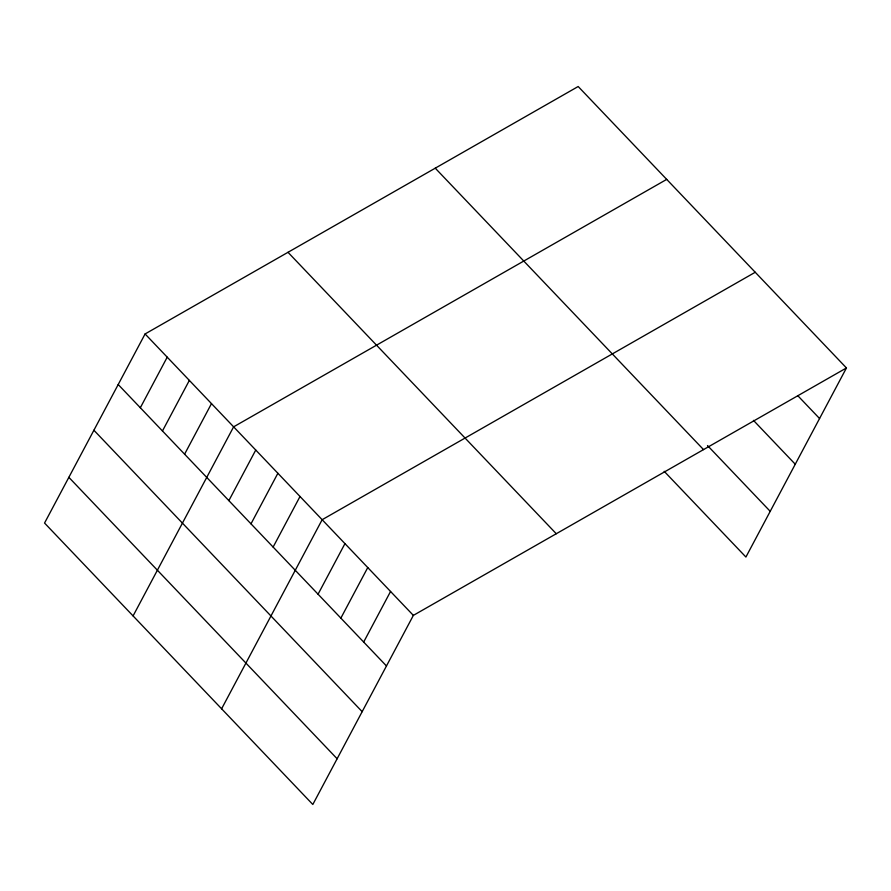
<?xml version="1.0" encoding="UTF-8"?>
<svg xmlns="http://www.w3.org/2000/svg" width="891" height="891" viewBox="0 0 891 891"><rect width="100%" height="100%" fill="white"/><g stroke="black" fill="none" stroke-linecap="round" stroke-linejoin="round"><path stroke-width="1.34" d="M145.088 333.958L44.55 523.05L312.819 804.484L413.357 615.391L846.45 367.95L578.181 86.516L145.088 333.958L413.357 615.391M140.333 407.744L167.218 357.18M162.463 430.966L189.349 380.401M184.593 454.187L211.49 403.612M133.082 615.915L233.62 426.834L666.702 179.392M228.864 500.619L255.75 450.055M250.995 523.841L277.881 473.266M273.125 547.063L300.022 496.487M221.614 708.79L322.152 519.709L755.234 272.267M318.065 594.197L344.951 543.633M340.863 618.12L367.76 567.556M363.673 642.043L390.559 591.468M846.45 367.95L745.912 557.042L664.196 471.317M797.712 395.604L819.564 418.525M753.452 420.374L795.262 464.233M707.51 445.545L770.214 511.334M435.254 168.176L703.534 449.61M288.005 252.309L556.285 533.742M118.202 384.533L386.471 665.967M93.9 430.242L362.169 711.675M68.852 477.331L337.132 758.764"/></g></svg>
